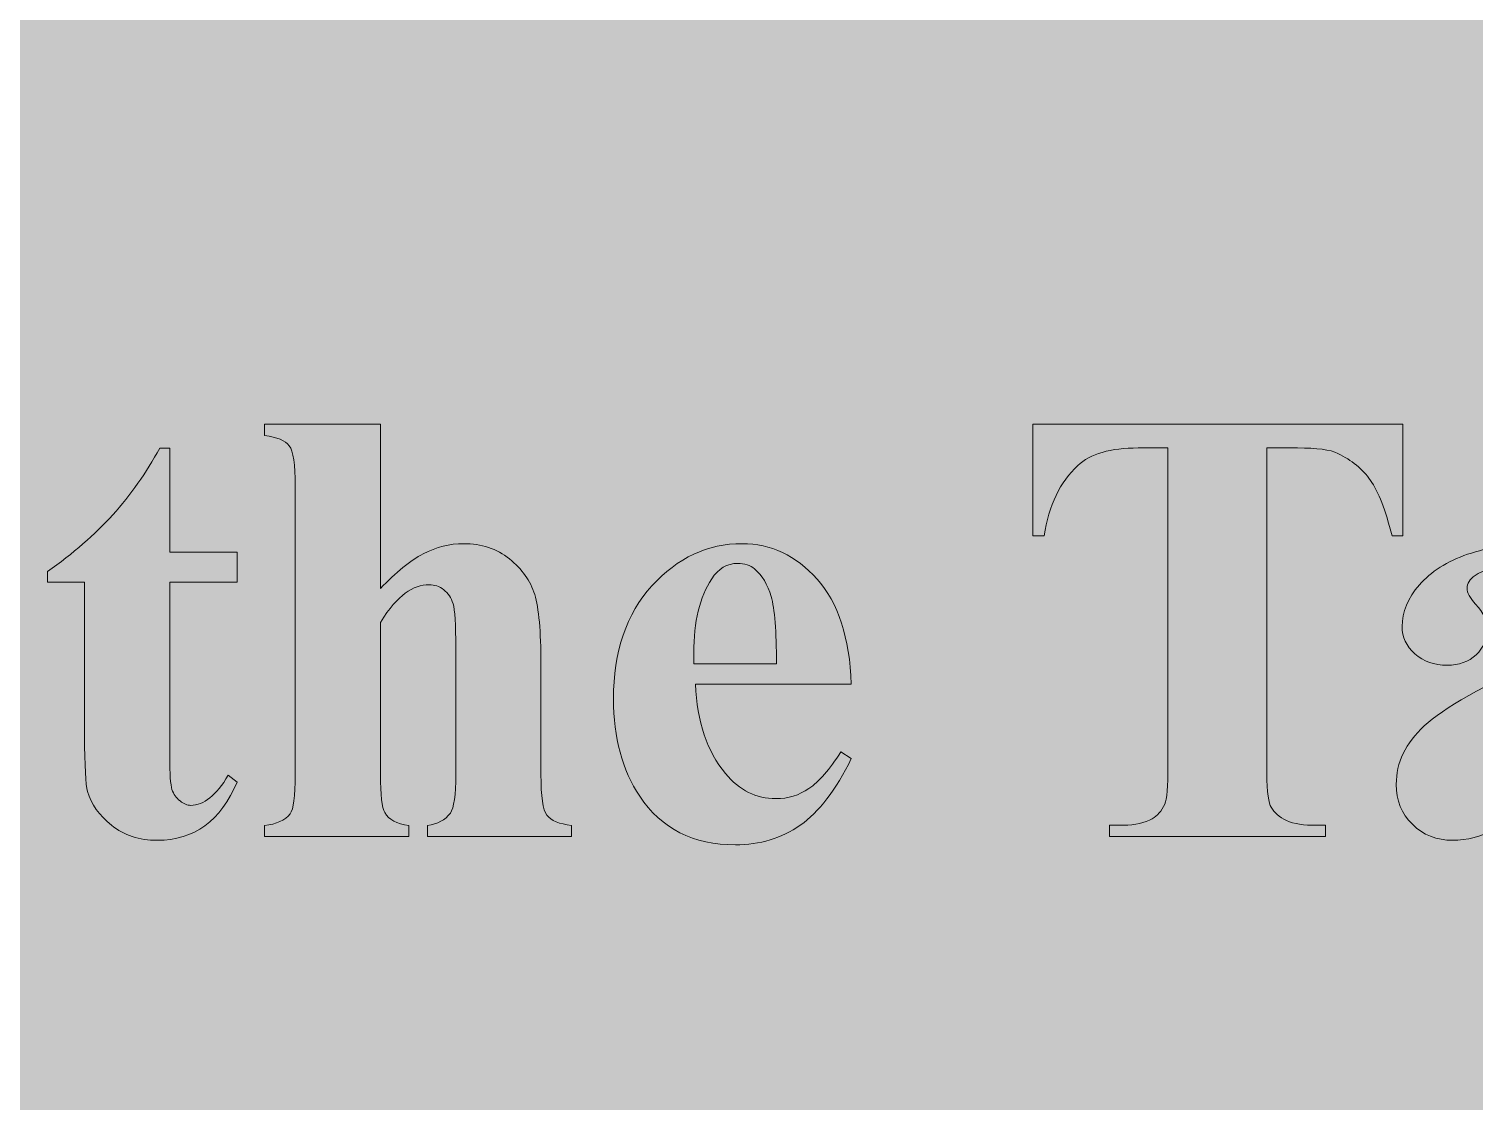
# Model space of a CAD drawing. Header units: inches. Extents: x -1481 to -429, y -1676 to -696.
# Drawn here: x -569.06 to -554.21, y -902.56 to -891.54 of the extents above; entities that cross this region are included whole.
import ezdxf

# ---------------------------------------------------------------- set-up
doc = ezdxf.new("R2010")
doc.units = ezdxf.units.IN
doc.header["$MEASUREMENT"] = 0
doc.layers.add('Layer 1', color=7, linetype='Continuous')

# ---------------------------------------------------------------- blocks, each defined once
blk = doc.blocks.new('block 2')
at = {"layer": 'Layer 1', "true_color": 0x009344}
h = blk.add_hatch(color=114, dxfattribs=at)
h.dxf.hatch_style = 2
h.paths.add_polyline_path([(-429.175, -985.727), (-669.175, -985.727), (-669.175, -695.727), (-429.175, -695.727)])
blk = doc.blocks.new('block 438')
at = {"layer": 'Layer 1', "true_color": 0x8cc63e}
h = blk.add_hatch(color=73, dxfattribs=at)
h.dxf.hatch_style = 2
edge = h.paths.add_edge_path()
edge.add_spline(control_points=[(-565.452, -895.605), (-565.452, -895.605), (-565.452, -897.295), (-565.452, -897.295), (-565.292, -897.127), (-565.145, -897.007), (-565.012, -896.938), (-564.878, -896.868), (-564.74, -896.833), (-564.596, -896.833), (-564.413, -896.833), (-564.256, -896.885), (-564.126, -896.989), (-563.996, -897.094), (-563.909, -897.216), (-563.866, -897.356), (-563.824, -897.497), (-563.802, -897.734), (-563.802, -898.067), (-563.802, -898.067), (-563.802, -899.207), (-563.802, -899.207), (-563.802, -899.43), (-563.782, -899.57), (-563.74, -899.625), (-563.698, -899.68), (-563.614, -899.715), (-563.487, -899.729), (-563.487, -899.729), (-563.487, -899.842), (-563.487, -899.842), (-563.487, -899.842), (-564.968, -899.842), (-564.968, -899.842), (-564.968, -899.842), (-564.968, -899.729), (-564.968, -899.729), (-564.864, -899.715), (-564.786, -899.673), (-564.733, -899.604), (-564.696, -899.55), (-564.677, -899.418), (-564.677, -899.207), (-564.677, -899.207), (-564.677, -897.905), (-564.677, -897.905), (-564.677, -897.663), (-564.687, -897.511), (-564.705, -897.45), (-564.724, -897.389), (-564.756, -897.341), (-564.801, -897.306), (-564.845, -897.272), (-564.896, -897.255), (-564.952, -897.255), (-565.035, -897.255), (-565.117, -897.283), (-565.196, -897.341), (-565.275, -897.398), (-565.36, -897.498), (-565.452, -897.642), (-565.452, -897.642), (-565.452, -899.207), (-565.452, -899.207), (-565.452, -899.416), (-565.436, -899.546), (-565.405, -899.598), (-565.366, -899.669), (-565.284, -899.713), (-565.161, -899.729), (-565.161, -899.729), (-565.161, -899.842), (-565.161, -899.842), (-565.161, -899.842), (-566.642, -899.842), (-566.642, -899.842), (-566.642, -899.842), (-566.642, -899.729), (-566.642, -899.729), (-566.519, -899.717), (-566.432, -899.677), (-566.38, -899.611), (-566.345, -899.565), (-566.327, -899.43), (-566.327, -899.207), (-566.327, -899.207), (-566.327, -896.24), (-566.327, -896.24), (-566.327, -896.019), (-566.347, -895.881), (-566.388, -895.827), (-566.428, -895.773), (-566.513, -895.738), (-566.642, -895.721), (-566.642, -895.721), (-566.642, -895.605), (-566.642, -895.605), (-566.642, -895.605), (-565.452, -895.605), (-565.452, -895.605)], knot_values=[0, 0, 0, 0, 1, 1, 1, 2, 2, 2, 3, 3, 3, 4, 4, 4, 5, 5, 5, 6, 6, 6, 7, 7, 7, 8, 8, 8, 9, 9, 9, 10, 10, 10, 11, 11, 11, 12, 12, 12, 13, 13, 13, 14, 14, 14, 15, 15, 15, 16, 16, 16, 17, 17, 17, 18, 18, 18, 19, 19, 19, 20, 20, 20, 21, 21, 21, 22, 22, 22, 23, 23, 23, 24, 24, 24, 25, 25, 25, 26, 26, 26, 27, 27, 27, 28, 28, 28, 29, 29, 29, 30, 30, 30, 31, 31, 31, 32, 32, 32, 33, 33, 33, 33], degree=3, periodic=1)
h = blk.add_hatch(color=73, dxfattribs=at)
h.dxf.hatch_style = 2
edge = h.paths.add_edge_path()
edge.add_spline(control_points=[(-554.942, -895.605), (-554.942, -895.605), (-554.942, -896.752), (-554.942, -896.752), (-554.942, -896.752), (-555.054, -896.752), (-555.054, -896.752), (-555.121, -896.487), (-555.195, -896.297), (-555.276, -896.182), (-555.357, -896.066), (-555.469, -895.974), (-555.611, -895.905), (-555.69, -895.867), (-555.828, -895.849), (-556.026, -895.849), (-556.026, -895.849), (-556.342, -895.849), (-556.342, -895.849), (-556.342, -895.849), (-556.342, -899.117), (-556.342, -899.117), (-556.342, -899.334), (-556.33, -899.469), (-556.306, -899.523), (-556.282, -899.577), (-556.235, -899.625), (-556.165, -899.665), (-556.095, -899.706), (-556, -899.726), (-555.879, -899.726), (-555.879, -899.726), (-555.739, -899.726), (-555.739, -899.726), (-555.739, -899.726), (-555.739, -899.842), (-555.739, -899.842), (-555.739, -899.842), (-557.957, -899.842), (-557.957, -899.842), (-557.957, -899.842), (-557.957, -899.726), (-557.957, -899.726), (-557.957, -899.726), (-557.816, -899.726), (-557.816, -899.726), (-557.693, -899.726), (-557.595, -899.704), (-557.519, -899.661), (-557.465, -899.631), (-557.423, -899.581), (-557.391, -899.511), (-557.369, -899.461), (-557.357, -899.329), (-557.357, -899.117), (-557.357, -899.117), (-557.357, -895.849), (-557.357, -895.849), (-557.357, -895.849), (-557.663, -895.849), (-557.663, -895.849), (-557.949, -895.849), (-558.156, -895.909), (-558.285, -896.03), (-558.466, -896.199), (-558.581, -896.439), (-558.629, -896.752), (-558.629, -896.752), (-558.747, -896.752), (-558.747, -896.752), (-558.747, -896.752), (-558.747, -895.605), (-558.747, -895.605), (-558.747, -895.605), (-554.942, -895.605), (-554.942, -895.605)], knot_values=[0, 0, 0, 0, 1, 1, 1, 2, 2, 2, 3, 3, 3, 4, 4, 4, 5, 5, 5, 6, 6, 6, 7, 7, 7, 8, 8, 8, 9, 9, 9, 10, 10, 10, 11, 11, 11, 12, 12, 12, 13, 13, 13, 14, 14, 14, 15, 15, 15, 16, 16, 16, 17, 17, 17, 18, 18, 18, 19, 19, 19, 20, 20, 20, 21, 21, 21, 22, 22, 22, 23, 23, 23, 24, 24, 24, 25, 25, 25, 25], degree=3, periodic=1)
h = blk.add_hatch(color=73, dxfattribs=at)
h.dxf.hatch_style = 2
edge = h.paths.add_edge_path()
edge.add_spline(control_points=[(-567.617, -895.852), (-567.617, -895.852), (-567.617, -896.921), (-567.617, -896.921), (-567.617, -896.921), (-566.924, -896.921), (-566.924, -896.921), (-566.924, -896.921), (-566.924, -897.23), (-566.924, -897.23), (-566.924, -897.23), (-567.617, -897.23), (-567.617, -897.23), (-567.617, -897.23), (-567.617, -899.032), (-567.617, -899.032), (-567.617, -899.201), (-567.609, -899.31), (-567.594, -899.359), (-567.578, -899.408), (-567.551, -899.448), (-567.511, -899.478), (-567.471, -899.508), (-567.435, -899.523), (-567.402, -899.523), (-567.266, -899.523), (-567.138, -899.42), (-567.017, -899.214), (-567.017, -899.214), (-566.924, -899.283), (-566.924, -899.283), (-567.092, -899.682), (-567.366, -899.882), (-567.745, -899.882), (-567.931, -899.882), (-568.087, -899.831), (-568.215, -899.728), (-568.344, -899.625), (-568.425, -899.51), (-568.461, -899.382), (-568.482, -899.312), (-568.492, -899.12), (-568.492, -898.807), (-568.492, -898.807), (-568.492, -897.23), (-568.492, -897.23), (-568.492, -897.23), (-568.873, -897.23), (-568.873, -897.23), (-568.873, -897.23), (-568.873, -897.12), (-568.873, -897.12), (-568.611, -896.935), (-568.387, -896.74), (-568.203, -896.536), (-568.019, -896.332), (-567.858, -896.104), (-567.72, -895.852), (-567.72, -895.852), (-567.617, -895.852), (-567.617, -895.852)], knot_values=[0, 0, 0, 0, 1, 1, 1, 2, 2, 2, 3, 3, 3, 4, 4, 4, 5, 5, 5, 6, 6, 6, 7, 7, 7, 8, 8, 8, 9, 9, 9, 10, 10, 10, 11, 11, 11, 12, 12, 12, 13, 13, 13, 14, 14, 14, 15, 15, 15, 16, 16, 16, 17, 17, 17, 18, 18, 18, 19, 19, 19, 20, 20, 20, 20], degree=3, periodic=1)
h = blk.add_hatch(color=73, dxfattribs=at)
h.dxf.hatch_style = 2
edge = h.paths.add_edge_path()
edge.add_spline(control_points=[(-560.612, -898.277), (-560.612, -898.277), (-562.215, -898.277), (-562.215, -898.277), (-562.197, -898.664), (-562.094, -898.97), (-561.906, -899.195), (-561.762, -899.368), (-561.589, -899.454), (-561.387, -899.454), (-561.262, -899.454), (-561.149, -899.419), (-561.047, -899.35), (-560.945, -899.28), (-560.835, -899.154), (-560.719, -898.973), (-560.719, -898.973), (-560.612, -899.042), (-560.612, -899.042), (-560.771, -899.365), (-560.946, -899.593), (-561.137, -899.728), (-561.329, -899.862), (-561.551, -899.929), (-561.803, -899.929), (-562.236, -899.929), (-562.564, -899.762), (-562.787, -899.429), (-562.966, -899.161), (-563.056, -898.827), (-563.056, -898.43), (-563.056, -897.942), (-562.924, -897.554), (-562.661, -897.266), (-562.397, -896.977), (-562.088, -896.833), (-561.734, -896.833), (-561.438, -896.833), (-561.182, -896.954), (-560.964, -897.197), (-560.746, -897.44), (-560.629, -897.799), (-560.612, -898.277)], knot_values=[0, 0, 0, 0, 1, 1, 1, 2, 2, 2, 3, 3, 3, 4, 4, 4, 5, 5, 5, 6, 6, 6, 7, 7, 7, 8, 8, 8, 9, 9, 9, 10, 10, 10, 11, 11, 11, 12, 12, 12, 13, 13, 13, 14, 14, 14, 14], degree=3, periodic=1)
edge = h.paths.add_edge_path()
edge.add_spline(control_points=[(-561.381, -898.067), (-561.381, -897.732), (-561.399, -897.501), (-561.436, -897.377), (-561.472, -897.252), (-561.529, -897.157), (-561.606, -897.092), (-561.65, -897.055), (-561.708, -897.036), (-561.781, -897.036), (-561.889, -897.036), (-561.978, -897.089), (-562.047, -897.196), (-562.17, -897.381), (-562.231, -897.635), (-562.231, -897.958), (-562.231, -897.958), (-562.231, -898.067), (-562.231, -898.067), (-562.231, -898.067), (-561.381, -898.067), (-561.381, -898.067)], knot_values=[0, 0, 0, 0, 1, 1, 1, 2, 2, 2, 3, 3, 3, 4, 4, 4, 5, 5, 5, 6, 6, 6, 7, 7, 7, 7], degree=3, periodic=1)
h = blk.add_hatch(color=73, dxfattribs=at)
h.dxf.hatch_style = 2
edge = h.paths.add_edge_path()
edge.add_spline(control_points=[(-553.47, -899.411), (-553.827, -899.725), (-554.146, -899.882), (-554.43, -899.882), (-554.596, -899.882), (-554.735, -899.828), (-554.845, -899.718), (-554.956, -899.609), (-555.011, -899.472), (-555.011, -899.307), (-555.011, -899.084), (-554.915, -898.884), (-554.723, -898.706), (-554.532, -898.528), (-554.114, -898.291), (-553.47, -897.995), (-553.47, -897.995), (-553.47, -897.702), (-553.47, -897.702), (-553.47, -897.481), (-553.482, -897.342), (-553.506, -897.284), (-553.53, -897.227), (-553.576, -897.177), (-553.642, -897.135), (-553.709, -897.092), (-553.784, -897.07), (-553.867, -897.07), (-554.003, -897.07), (-554.114, -897.101), (-554.201, -897.161), (-554.256, -897.199), (-554.283, -897.242), (-554.283, -897.292), (-554.283, -897.336), (-554.254, -897.39), (-554.195, -897.455), (-554.116, -897.544), (-554.076, -897.631), (-554.076, -897.714), (-554.076, -897.816), (-554.115, -897.903), (-554.19, -897.975), (-554.267, -898.047), (-554.366, -898.083), (-554.489, -898.083), (-554.62, -898.083), (-554.73, -898.043), (-554.819, -897.964), (-554.907, -897.885), (-554.951, -897.792), (-554.951, -897.686), (-554.951, -897.536), (-554.892, -897.393), (-554.773, -897.257), (-554.655, -897.12), (-554.489, -897.015), (-554.277, -896.942), (-554.064, -896.87), (-553.843, -896.833), (-553.614, -896.833), (-553.337, -896.833), (-553.118, -896.892), (-552.956, -897.01), (-552.795, -897.127), (-552.69, -897.255), (-552.643, -897.392), (-552.613, -897.48), (-552.599, -897.681), (-552.599, -897.995), (-552.599, -897.995), (-552.599, -899.129), (-552.599, -899.129), (-552.599, -899.263), (-552.594, -899.347), (-552.583, -899.381), (-552.573, -899.415), (-552.557, -899.441), (-552.536, -899.458), (-552.515, -899.474), (-552.492, -899.482), (-552.464, -899.482), (-552.41, -899.482), (-552.355, -899.444), (-552.299, -899.367), (-552.299, -899.367), (-552.205, -899.442), (-552.205, -899.442), (-552.309, -899.596), (-552.417, -899.708), (-552.529, -899.778), (-552.64, -899.848), (-552.766, -899.882), (-552.908, -899.882), (-553.075, -899.882), (-553.205, -899.843), (-553.299, -899.765), (-553.392, -899.687), (-553.45, -899.569), (-553.47, -899.411)], knot_values=[0, 0, 0, 0, 1, 1, 1, 2, 2, 2, 3, 3, 3, 4, 4, 4, 5, 5, 5, 6, 6, 6, 7, 7, 7, 8, 8, 8, 9, 9, 9, 10, 10, 10, 11, 11, 11, 12, 12, 12, 13, 13, 13, 14, 14, 14, 15, 15, 15, 16, 16, 16, 17, 17, 17, 18, 18, 18, 19, 19, 19, 20, 20, 20, 21, 21, 21, 22, 22, 22, 23, 23, 23, 24, 24, 24, 25, 25, 25, 26, 26, 26, 27, 27, 27, 28, 28, 28, 29, 29, 29, 30, 30, 30, 31, 31, 31, 32, 32, 32, 33, 33, 33, 33], degree=3, periodic=1)
edge = h.paths.add_edge_path()
edge.add_spline(control_points=[(-553.47, -899.182), (-553.47, -899.182), (-553.47, -898.205), (-553.47, -898.205), (-553.722, -898.352), (-553.91, -898.511), (-554.033, -898.679), (-554.114, -898.792), (-554.155, -898.905), (-554.155, -899.02), (-554.155, -899.116), (-554.12, -899.2), (-554.052, -899.273), (-554, -899.329), (-553.927, -899.357), (-553.833, -899.357), (-553.729, -899.357), (-553.608, -899.299), (-553.47, -899.182)], knot_values=[0, 0, 0, 0, 1, 1, 1, 2, 2, 2, 3, 3, 3, 4, 4, 4, 5, 5, 5, 6, 6, 6, 6], degree=3, periodic=1)
at = {"layer": 'Layer 1', "lineweight": 0}
for points, knots in [([(-565.452, -895.605), (-565.452, -895.605), (-565.452, -897.295), (-565.452, -897.295), (-565.292, -897.127), (-565.145, -897.007), (-565.012, -896.938), (-564.878, -896.868), (-564.74, -896.833), (-564.596, -896.833), (-564.413, -896.833), (-564.256, -896.885), (-564.126, -896.989), (-563.996, -897.094), (-563.909, -897.216), (-563.866, -897.356), (-563.824, -897.497), (-563.802, -897.734), (-563.802, -898.067), (-563.802, -898.067), (-563.802, -899.207), (-563.802, -899.207), (-563.802, -899.43), (-563.782, -899.57), (-563.74, -899.625), (-563.698, -899.68), (-563.614, -899.715), (-563.487, -899.729), (-563.487, -899.729), (-563.487, -899.842), (-563.487, -899.842), (-563.487, -899.842), (-564.968, -899.842), (-564.968, -899.842), (-564.968, -899.842), (-564.968, -899.729), (-564.968, -899.729), (-564.864, -899.715), (-564.786, -899.673), (-564.733, -899.604), (-564.696, -899.55), (-564.677, -899.418), (-564.677, -899.207), (-564.677, -899.207), (-564.677, -897.905), (-564.677, -897.905), (-564.677, -897.663), (-564.687, -897.511), (-564.705, -897.45), (-564.724, -897.389), (-564.756, -897.341), (-564.801, -897.306), (-564.845, -897.272), (-564.896, -897.255), (-564.952, -897.255), (-565.035, -897.255), (-565.117, -897.283), (-565.196, -897.341), (-565.275, -897.398), (-565.36, -897.498), (-565.452, -897.642), (-565.452, -897.642), (-565.452, -899.207), (-565.452, -899.207), (-565.452, -899.416), (-565.436, -899.546), (-565.405, -899.598), (-565.366, -899.669), (-565.284, -899.713), (-565.161, -899.729), (-565.161, -899.729), (-565.161, -899.842), (-565.161, -899.842), (-565.161, -899.842), (-566.642, -899.842), (-566.642, -899.842), (-566.642, -899.842), (-566.642, -899.729), (-566.642, -899.729), (-566.519, -899.717), (-566.432, -899.677), (-566.38, -899.611), (-566.345, -899.565), (-566.327, -899.43), (-566.327, -899.207), (-566.327, -899.207), (-566.327, -896.24), (-566.327, -896.24), (-566.327, -896.019), (-566.347, -895.881), (-566.388, -895.827), (-566.428, -895.773), (-566.513, -895.738), (-566.642, -895.721), (-566.642, -895.721), (-566.642, -895.605), (-566.642, -895.605), (-566.642, -895.605), (-565.452, -895.605), (-565.452, -895.605)], [0, 0, 0, 0, 1, 1, 1, 2, 2, 2, 3, 3, 3, 4, 4, 4, 5, 5, 5, 6, 6, 6, 7, 7, 7, 8, 8, 8, 9, 9, 9, 10, 10, 10, 11, 11, 11, 12, 12, 12, 13, 13, 13, 14, 14, 14, 15, 15, 15, 16, 16, 16, 17, 17, 17, 18, 18, 18, 19, 19, 19, 20, 20, 20, 21, 21, 21, 22, 22, 22, 23, 23, 23, 24, 24, 24, 25, 25, 25, 26, 26, 26, 27, 27, 27, 28, 28, 28, 29, 29, 29, 30, 30, 30, 31, 31, 31, 32, 32, 32, 33, 33, 33, 33]), ([(-554.942, -895.605), (-554.942, -895.605), (-554.942, -896.752), (-554.942, -896.752), (-554.942, -896.752), (-555.054, -896.752), (-555.054, -896.752), (-555.121, -896.487), (-555.195, -896.297), (-555.276, -896.182), (-555.357, -896.066), (-555.469, -895.974), (-555.611, -895.905), (-555.69, -895.867), (-555.828, -895.849), (-556.026, -895.849), (-556.026, -895.849), (-556.342, -895.849), (-556.342, -895.849), (-556.342, -895.849), (-556.342, -899.117), (-556.342, -899.117), (-556.342, -899.334), (-556.33, -899.469), (-556.306, -899.523), (-556.282, -899.577), (-556.235, -899.625), (-556.165, -899.665), (-556.095, -899.706), (-556, -899.726), (-555.879, -899.726), (-555.879, -899.726), (-555.739, -899.726), (-555.739, -899.726), (-555.739, -899.726), (-555.739, -899.842), (-555.739, -899.842), (-555.739, -899.842), (-557.957, -899.842), (-557.957, -899.842), (-557.957, -899.842), (-557.957, -899.726), (-557.957, -899.726), (-557.957, -899.726), (-557.816, -899.726), (-557.816, -899.726), (-557.693, -899.726), (-557.595, -899.704), (-557.519, -899.661), (-557.465, -899.631), (-557.423, -899.581), (-557.391, -899.511), (-557.369, -899.461), (-557.357, -899.329), (-557.357, -899.117), (-557.357, -899.117), (-557.357, -895.849), (-557.357, -895.849), (-557.357, -895.849), (-557.663, -895.849), (-557.663, -895.849), (-557.949, -895.849), (-558.156, -895.909), (-558.285, -896.03), (-558.466, -896.199), (-558.581, -896.439), (-558.629, -896.752), (-558.629, -896.752), (-558.747, -896.752), (-558.747, -896.752), (-558.747, -896.752), (-558.747, -895.605), (-558.747, -895.605), (-558.747, -895.605), (-554.942, -895.605), (-554.942, -895.605)], [0, 0, 0, 0, 1, 1, 1, 2, 2, 2, 3, 3, 3, 4, 4, 4, 5, 5, 5, 6, 6, 6, 7, 7, 7, 8, 8, 8, 9, 9, 9, 10, 10, 10, 11, 11, 11, 12, 12, 12, 13, 13, 13, 14, 14, 14, 15, 15, 15, 16, 16, 16, 17, 17, 17, 18, 18, 18, 19, 19, 19, 20, 20, 20, 21, 21, 21, 22, 22, 22, 23, 23, 23, 24, 24, 24, 25, 25, 25, 25]), ([(-567.617, -895.852), (-567.617, -895.852), (-567.617, -896.921), (-567.617, -896.921), (-567.617, -896.921), (-566.924, -896.921), (-566.924, -896.921), (-566.924, -896.921), (-566.924, -897.23), (-566.924, -897.23), (-566.924, -897.23), (-567.617, -897.23), (-567.617, -897.23), (-567.617, -897.23), (-567.617, -899.032), (-567.617, -899.032), (-567.617, -899.201), (-567.609, -899.31), (-567.594, -899.359), (-567.578, -899.408), (-567.551, -899.448), (-567.511, -899.478), (-567.471, -899.508), (-567.435, -899.523), (-567.402, -899.523), (-567.266, -899.523), (-567.138, -899.42), (-567.017, -899.214), (-567.017, -899.214), (-566.924, -899.283), (-566.924, -899.283), (-567.092, -899.682), (-567.366, -899.882), (-567.745, -899.882), (-567.931, -899.882), (-568.087, -899.831), (-568.215, -899.728), (-568.344, -899.625), (-568.425, -899.51), (-568.461, -899.382), (-568.482, -899.312), (-568.492, -899.12), (-568.492, -898.807), (-568.492, -898.807), (-568.492, -897.23), (-568.492, -897.23), (-568.492, -897.23), (-568.873, -897.23), (-568.873, -897.23), (-568.873, -897.23), (-568.873, -897.12), (-568.873, -897.12), (-568.611, -896.935), (-568.387, -896.74), (-568.203, -896.536), (-568.019, -896.332), (-567.858, -896.104), (-567.72, -895.852), (-567.72, -895.852), (-567.617, -895.852), (-567.617, -895.852)], [0, 0, 0, 0, 1, 1, 1, 2, 2, 2, 3, 3, 3, 4, 4, 4, 5, 5, 5, 6, 6, 6, 7, 7, 7, 8, 8, 8, 9, 9, 9, 10, 10, 10, 11, 11, 11, 12, 12, 12, 13, 13, 13, 14, 14, 14, 15, 15, 15, 16, 16, 16, 17, 17, 17, 18, 18, 18, 19, 19, 19, 20, 20, 20, 20]), ([(-560.612, -898.277), (-560.612, -898.277), (-562.215, -898.277), (-562.215, -898.277), (-562.197, -898.664), (-562.094, -898.97), (-561.906, -899.195), (-561.762, -899.368), (-561.589, -899.454), (-561.387, -899.454), (-561.262, -899.454), (-561.149, -899.419), (-561.047, -899.35), (-560.945, -899.28), (-560.835, -899.154), (-560.719, -898.973), (-560.719, -898.973), (-560.612, -899.042), (-560.612, -899.042), (-560.771, -899.365), (-560.946, -899.593), (-561.137, -899.728), (-561.329, -899.862), (-561.551, -899.929), (-561.803, -899.929), (-562.236, -899.929), (-562.564, -899.762), (-562.787, -899.429), (-562.966, -899.161), (-563.056, -898.827), (-563.056, -898.43), (-563.056, -897.942), (-562.924, -897.554), (-562.661, -897.266), (-562.397, -896.977), (-562.088, -896.833), (-561.734, -896.833), (-561.438, -896.833), (-561.182, -896.954), (-560.964, -897.197), (-560.746, -897.44), (-560.629, -897.799), (-560.612, -898.277)], [0, 0, 0, 0, 1, 1, 1, 2, 2, 2, 3, 3, 3, 4, 4, 4, 5, 5, 5, 6, 6, 6, 7, 7, 7, 8, 8, 8, 9, 9, 9, 10, 10, 10, 11, 11, 11, 12, 12, 12, 13, 13, 13, 14, 14, 14, 14]), ([(-553.47, -899.411), (-553.827, -899.725), (-554.146, -899.882), (-554.43, -899.882), (-554.596, -899.882), (-554.735, -899.828), (-554.845, -899.718), (-554.956, -899.609), (-555.011, -899.472), (-555.011, -899.307), (-555.011, -899.084), (-554.915, -898.884), (-554.723, -898.706), (-554.532, -898.528), (-554.114, -898.291), (-553.47, -897.995), (-553.47, -897.995), (-553.47, -897.702), (-553.47, -897.702), (-553.47, -897.481), (-553.482, -897.342), (-553.506, -897.284), (-553.53, -897.227), (-553.576, -897.177), (-553.642, -897.135), (-553.709, -897.092), (-553.784, -897.07), (-553.867, -897.07), (-554.003, -897.07), (-554.114, -897.101), (-554.201, -897.161), (-554.256, -897.199), (-554.283, -897.242), (-554.283, -897.292), (-554.283, -897.336), (-554.254, -897.39), (-554.195, -897.455), (-554.116, -897.544), (-554.076, -897.631), (-554.076, -897.714), (-554.076, -897.816), (-554.115, -897.903), (-554.19, -897.975), (-554.267, -898.047), (-554.366, -898.083), (-554.489, -898.083), (-554.62, -898.083), (-554.73, -898.043), (-554.819, -897.964), (-554.907, -897.885), (-554.951, -897.792), (-554.951, -897.686), (-554.951, -897.536), (-554.892, -897.393), (-554.773, -897.257), (-554.655, -897.12), (-554.489, -897.015), (-554.277, -896.942), (-554.064, -896.87), (-553.843, -896.833), (-553.614, -896.833), (-553.337, -896.833), (-553.118, -896.892), (-552.956, -897.01), (-552.795, -897.127), (-552.69, -897.255), (-552.643, -897.392), (-552.613, -897.48), (-552.599, -897.681), (-552.599, -897.995), (-552.599, -897.995), (-552.599, -899.129), (-552.599, -899.129), (-552.599, -899.263), (-552.594, -899.347), (-552.583, -899.381), (-552.573, -899.415), (-552.557, -899.441), (-552.536, -899.458), (-552.515, -899.474), (-552.492, -899.482), (-552.464, -899.482), (-552.41, -899.482), (-552.355, -899.444), (-552.299, -899.367), (-552.299, -899.367), (-552.205, -899.442), (-552.205, -899.442), (-552.309, -899.596), (-552.417, -899.708), (-552.529, -899.778), (-552.64, -899.848), (-552.766, -899.882), (-552.908, -899.882), (-553.075, -899.882), (-553.205, -899.843), (-553.299, -899.765), (-553.392, -899.687), (-553.45, -899.569), (-553.47, -899.411)], [0, 0, 0, 0, 1, 1, 1, 2, 2, 2, 3, 3, 3, 4, 4, 4, 5, 5, 5, 6, 6, 6, 7, 7, 7, 8, 8, 8, 9, 9, 9, 10, 10, 10, 11, 11, 11, 12, 12, 12, 13, 13, 13, 14, 14, 14, 15, 15, 15, 16, 16, 16, 17, 17, 17, 18, 18, 18, 19, 19, 19, 20, 20, 20, 21, 21, 21, 22, 22, 22, 23, 23, 23, 24, 24, 24, 25, 25, 25, 26, 26, 26, 27, 27, 27, 28, 28, 28, 29, 29, 29, 30, 30, 30, 31, 31, 31, 32, 32, 32, 33, 33, 33, 33]), ([(-561.381, -898.067), (-561.381, -897.732), (-561.399, -897.501), (-561.436, -897.377), (-561.472, -897.252), (-561.529, -897.157), (-561.606, -897.092), (-561.65, -897.055), (-561.708, -897.036), (-561.781, -897.036), (-561.889, -897.036), (-561.978, -897.089), (-562.047, -897.196), (-562.17, -897.381), (-562.231, -897.635), (-562.231, -897.958), (-562.231, -897.958), (-562.231, -898.067), (-562.231, -898.067), (-562.231, -898.067), (-561.381, -898.067), (-561.381, -898.067)], [0, 0, 0, 0, 1, 1, 1, 2, 2, 2, 3, 3, 3, 4, 4, 4, 5, 5, 5, 6, 6, 6, 7, 7, 7, 7])]:
    blk.add_open_spline(points, degree=3, knots=knots, dxfattribs=at)

msp = doc.modelspace()

# ---------------------------------------------------------------- hatches: boundary and pattern name
at = {"layer": 'Layer 1', "true_color": 0x006738}
h = msp.add_hatch(color=116, dxfattribs=at)
h.dxf.hatch_style = 2
h.paths.add_polyline_path([(-484.406, -970.727), (-654.406, -970.727), (-654.406, -751.646), (-484.406, -751.646)])

# ---------------------------------------------------------------- block references
at = {"layer": 'Layer 1'}
for name in ['block 2', 'block 438']:
    msp.add_blockref(name, (0, 0), dxfattribs=at)

doc.saveas('drawing.dxf')
